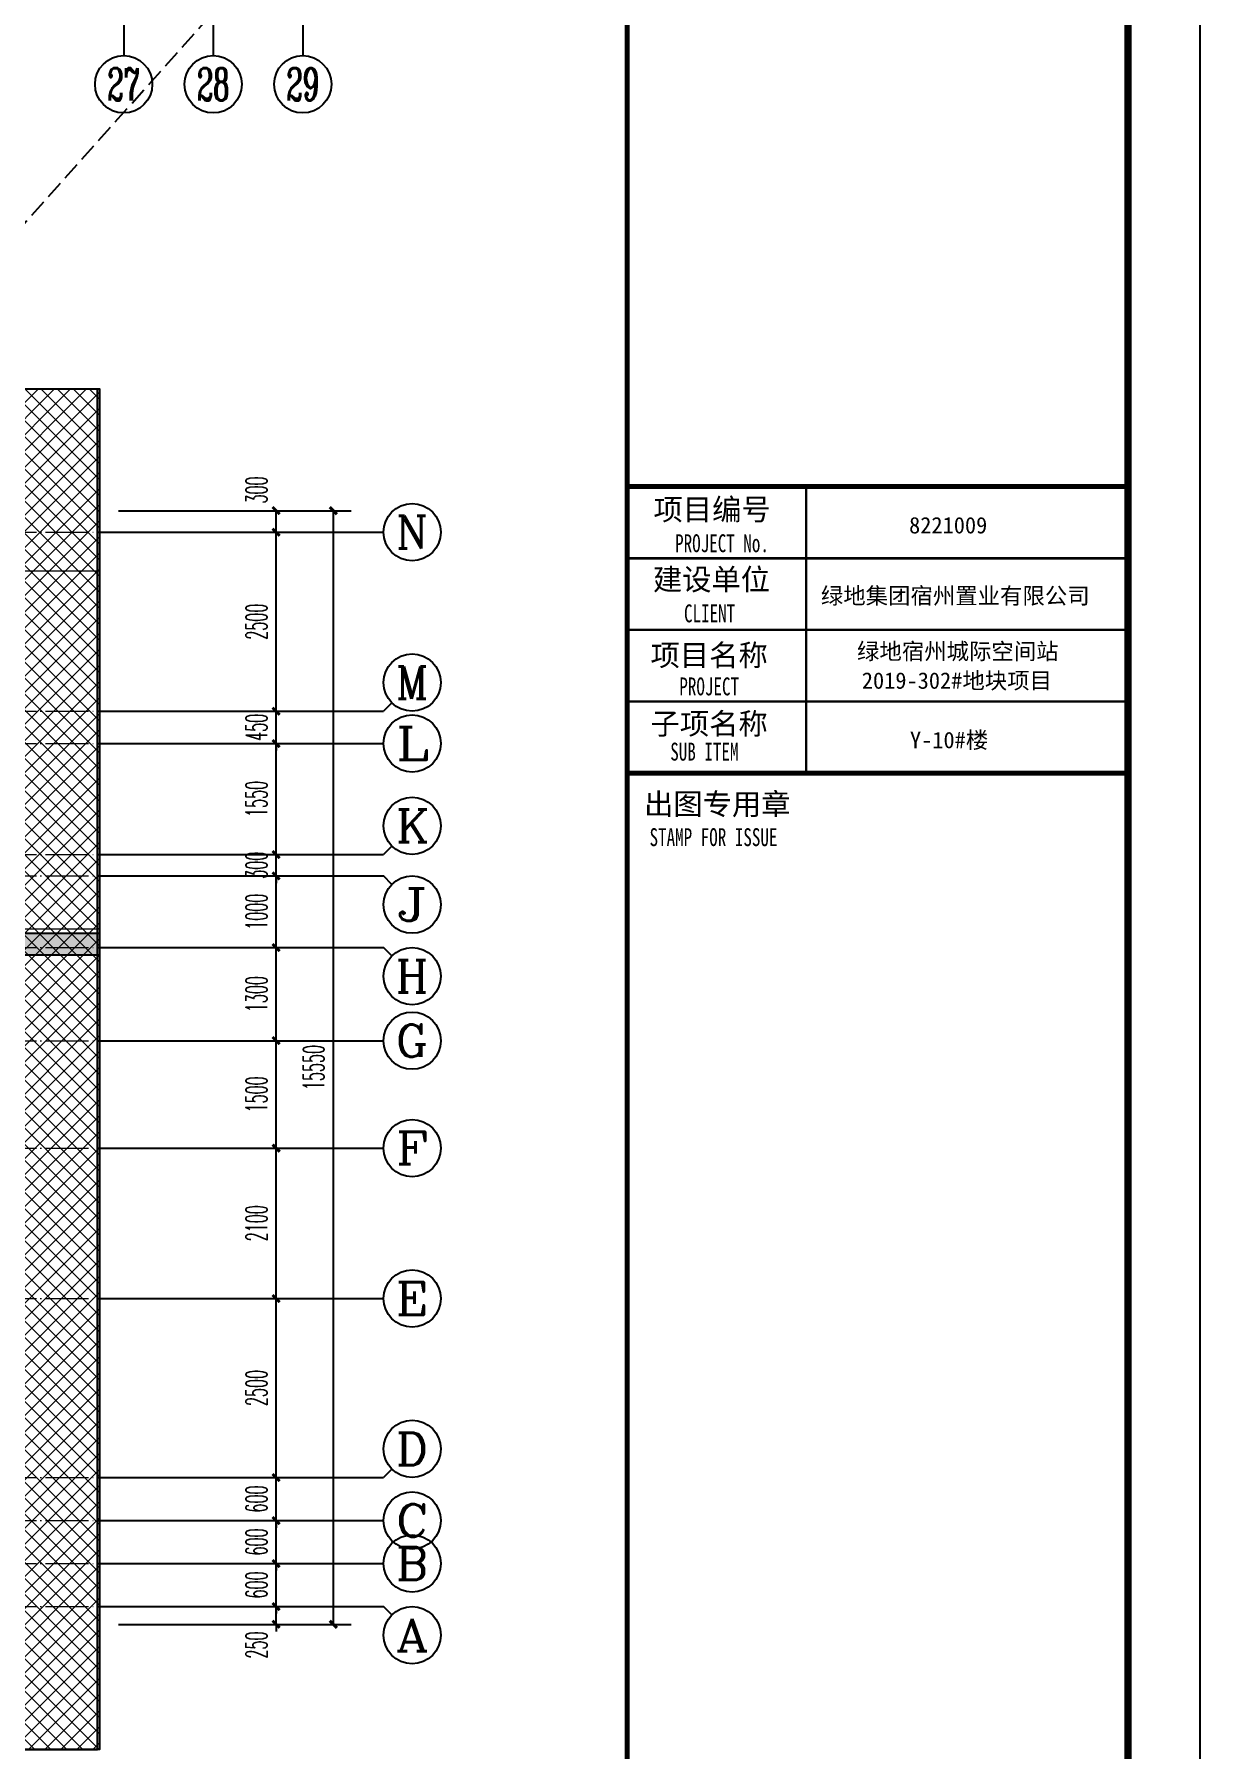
# Model space of a CAD drawing. Extents: x 27938 to 650306, y -92720 to 1524912.
# Drawn here: x 328041 to 344314, y 738130 to 762082 of the extents above; entities that cross this region are included whole.
import ezdxf
from ezdxf.enums import TextEntityAlignment as Align

# ---------------------------------------------------------------- set-up
doc = ezdxf.new("R2010")
doc.units = 0
doc.header["$LTSCALE"] = 1000
doc.header["$MEASUREMENT"] = 0
doc.linetypes.add('__DASH', pattern=[0.35, 0.25, -0.1])
doc.linetypes.add('DOTE', pattern=[2.42, 2, -0.2, 0.02, -0.2])
for name, color, linetype in [('AXIS', 3, 'Continuous'), ('AXIS_TEXT', 4, 'Continuous'), ('HS-A-墙-砼', 41, 'Continuous'), ('图框', 140, 'Continuous'), ('图签文字', 147, 'Continuous')]:
    doc.layers.add(name, color=color, linetype=linetype)
for name, color, linetype, lineweight in [('DOTE', 19, 'DOTE', 9), ('PUB_HATCH', 8, 'Continuous', 9), ('图签', 147, 'Continuous', 18), ('填充', 251, 'Continuous', 5)]:
    doc.layers.add(name, color=color, linetype=linetype, lineweight=lineweight)
doc.layers.add('yichutu', color=7, linetype='Continuous', true_color=0xffffff, plot=False)
doc.styles.add('_TCH_AXIS', font='COMPLEX', dxfattribs={"bigfont": 'GBCBIG'})
doc.styles.add('_TCH_DIM_T3', font='SIMPLEX.shx', dxfattribs={"width": 0.494118, "bigfont": 'GBCBIG.shx'})
doc.styles.add('COMPLEX', font='COMPLEX')
doc.styles.add('宋体', font='', dxfattribs={"height": 50})
doc.styles.add('建筑图签-1', font='simhei.ttf', dxfattribs={"width": 0.7})
doc.styles.get('宋体').set_extended_font_data('SimSun')
doc.dimstyles.new('_TCH_ARCH&&100', dxfattribs={"dimtxt": 297.5, "dimasz": 100, "dimexe": 250, "dimexo": 300, "dimgap": 126.25, "dimtad": 1, "dimdec": 0, "dimzin": 0, "dimdsep": 46, "dimtxsty": '_TCH_DIM_T3', "dimblk": 'ARCHTICK', "dimcen": 0.09, "dimclrt": 4, "dimazin": 2, "dimtfac": 1, "dimtdec": 0, "dimtix": 1, "dimtmove": 2, "dimatfit": 3, "dimfxl": 1, "dimtolj": 1, "dimtzin": 0, "dimarcsym": 0})

# ---------------------------------------------------------------- blocks, each defined once
blk = doc.blocks.new('GDRDADWDAD')
at = {"layer": 'DOTE', "linetype": 'DOTE', "ltscale": 0.3}
for p, q in [((270117, 688157), (328917, 688157)), ((270117, 685657), (328917, 685657)), ((270117, 685207), (328917, 685207)), ((270117, 683657), (328917, 683657)), ((270117, 683357), (328917, 683357)), ((270117, 682357), (328917, 682357)), ((270117, 681057), (328917, 681057)), ((270117, 679557), (328917, 679557)), ((270117, 677457), (328917, 677457)), ((270117, 674957), (328917, 674957)), ((270117, 674357), (328917, 674357)), ((270117, 673757), (328917, 673757)), ((270117, 673157), (328917, 673157))]:
    blk.add_line(p, q, dxfattribs=at)
blk = doc.blocks.new('TK')
at = {"layer": '图框'}
blk.add_lwpolyline([(465375, 548714), (549475, 548714), (549475, 489314), (465375, 489314)], close=True, dxfattribs=at)
blk.add_lwpolyline([(465375, 548714), (549475, 548714), (549475, 489314), (465375, 489314)], close=True, dxfattribs=at)
at = {"layer": '图框', "const_width": 100}
blk.add_lwpolyline([(548475, 490314), (548475, 547714), (467875, 547714), (467875, 490314)], close=True, dxfattribs=at)
at = {"layer": '图框'}
for points, const_width in [([(541480, 490314), (541480, 547714)], 70), ([(541480, 525414), (548480, 525414)], 70), ([(541480, 525414), (548480, 525414)], 70), ([(543980, 521414), (543980, 525414)], 35), ([(541480, 524414), (548480, 524414)], 35), ([(541480, 523414), (548480, 523414)], 35), ([(541480, 522414), (548480, 522414)], 35), ([(548480, 521414), (541480, 521414)], 70)]:
    blk.add_lwpolyline(points, dxfattribs=dict(at, const_width=const_width))
at = {"layer": '图框', "style": '建筑图签-1', "width": 0.7}
for s, p in [('PROJECT No.', (542150, 524499, -1799)), ('CLIENT', (542274, 523520)), ('PROJECT', (542209, 522500)), ('SUB ITEM', (542082, 521589)), ('STAMP FOR ISSUE', (541793, 520395))]:
    blk.add_text(s, height=250, dxfattribs=at).set_placement(p)
at = {"layer": '图签', "color": 2, "style": '宋体'}
for s, height, p in [('8221009', 229.3, (545417, 524761)), ('绿地集团宿州置业有限公司', 229.34, (544185, 523776)), ('绿地宿州城际空间站', 229.3, (544690, 523001)), ('2019-302#地块项目', 229.34, (544757, 522592))]:
    blk.add_text(s, height=height, dxfattribs=at).set_placement(p)
at = {"layer": '图签文字', "color": 7, "style": '建筑图签-1'}
for s, p in [('项目编号', (541848, 524946)), ('建设单位', (541840, 523969)), ('项目名称', (541807, 522911)), ('子项名称', (541807, 521954)), ('出图专用章', (541716, 520832))]:
    blk.add_text(s, height=300, dxfattribs=at).set_placement(p)
blk = doc.blocks.new('yct-841-594-84100-59400-100-1000.0')
at = {"layer": 'yichutu', "color": 7, "true_color": 0xffffff}
blk.add_lwpolyline([(0, 0), (0, 59400), (84100, 59400), (84100, 0)], close=True, dxfattribs=at)
blk = doc.blocks.new('_AXISO')
blk.add_circle((0, 0), 0.5)
at = {"layer": 'AXIS_TEXT', "style": 'COMPLEX', "width": 1.041667}
blk.add_attdef('A', text='', height=0.56, dxfattribs=at).set_placement((-0.25, -0.28), (0.25, -0.28), align=Align.FIT)
blk = doc.blocks.new('A$C51F2739F')
at = {"layer": 'AXIS'}
for p, q in [((-3050.2, -11781.5), (-3050.2, -13381.5)), ((-1800.1, -11781.5), (-1800.1, -13381.5)), ((-550, -11781.5), (-550, -13381.5))]:
    blk.add_line(p, q, dxfattribs=at)
ref = blk.add_blockref('_AXISO', (-3050.2, -13781.5), dxfattribs=dict(at, xscale=800, yscale=800, zscale=800))
ref.add_attrib('A', '27', dxfattribs={"layer": 'AXIS_TEXT', "height": 452.55, "style": '_TCH_AXIS', "width": 0.617647}).set_placement((-3276.5, -14007.7), (-2823.9, -14007.7), align=Align.FIT)
ref = blk.add_blockref('_AXISO', (-1800.1, -13781.5), dxfattribs=dict(at, xscale=800, yscale=800, zscale=800))
ref.add_attrib('A', '28', dxfattribs={"layer": 'AXIS_TEXT', "height": 452.55, "style": '_TCH_AXIS', "width": 0.617647}).set_placement((-2026.4, -14007.7), (-1573.8, -14007.7), align=Align.FIT)
ref = blk.add_blockref('_AXISO', (-550, -13781.5), dxfattribs=dict(at, xscale=800, yscale=800, zscale=800))
ref.add_attrib('A', '29', dxfattribs={"layer": 'AXIS_TEXT', "height": 452.55, "style": '_TCH_AXIS', "width": 0.617647}).set_placement((-776.3, -14007.7), (-323.7, -14007.7), align=Align.FIT)
blk = doc.blocks.new('A$C47B31F67')
at = {"layer": '填充'}
h = blk.add_hatch(dxfattribs=at)
h.set_pattern_fill('ANSI37', color=8, scale=100, style=0)
h.set_pattern_definition([(45, (0, 0), (-112.2532, 112.2532), []), (135, (0, 0), (-112.2532, -112.2532), [])])
h.paths.add_polyline_path([(127448, -31360), (127448, -32860), (129998, -32860), (129998, -35060), (129998, -35060), (129998, -36060), (133248, -36060), (133248, -40760), (127398, -40760), (127398, -41360), (124498, -41360), (124498, -39259), (124448, -39260), (124448, -36060), (124448, -36059), (124448, -31360)], flags=16)
h.paths.add_polyline_path([(97048, -31360), (97048, -32860), (94548, -32860), (94548, -35060), (97048, -35060), (97048, -37460), (91248, -37460), (91248, -40760), (97098, -40760), (97098, -41360), (99998, -41360), (99998, -39259), (100148, -39260), (100148, -36060), (100048, -36059), (100048, -31360)], flags=16)
h.paths.add_polyline_path([(82848, -28460), (141648, -28460), (141648, -47460), (82848, -47460)])
blk = doc.blocks.new('_ArchTick')
at = {"color": 0, "linetype": 'ByBlock', "const_width": 0.4}
blk.add_lwpolyline([(-0.5, -0.5), (0.5, 0.5)], dxfattribs=at)
blk = doc.blocks.new('*D624')
at = {"layer": 'AXIS', "color": 0, "lineweight": -2}
for p, q in [((329217, 740130), (331667, 740130)), ((331417, 740130), (331417, 740230)), ((331417, 739880), (331417, 740130)), ((329217, 739880), (331667, 739880)), ((331417, 739880), (331417, 739780))]:
    blk.add_line(p, q, dxfattribs=at)
at = {"layer": 'Defpoints', "color": 0}
for p in [(328917, 740130), (331417, 740130), (328917, 739880)]:
    blk.add_point(p, dxfattribs=at)
at = {"layer": 'AXIS', "color": 0, "lineweight": -2, "xscale": 100, "yscale": 100, "zscale": 100}
for p, rotation in [((331417, 740130), 270), ((331417, 739880), 90)]:
    blk.add_blockref('_ArchTick', p, dxfattribs=dict(at, rotation=rotation))
at = {"layer": 'AXIS', "color": 4, "insert": (331142, 739591), "char_height": 297.5, "attachment_point": 5, "rotation": 90, "style": '_TCH_DIM_T3'}
blk.add_mtext('\\A1;250', dxfattribs=at)
blk = doc.blocks.new('*D625')
at = {"layer": 'AXIS', "color": 0, "lineweight": -2}
for p, q in [((329217, 740730), (331667, 740730)), ((331417, 740730), (331417, 740830)), ((331417, 740130), (331417, 740730)), ((329217, 740130), (331667, 740130)), ((331417, 740130), (331417, 740030))]:
    blk.add_line(p, q, dxfattribs=at)
at = {"layer": 'Defpoints', "color": 0}
for p in [(328917, 740730), (331417, 740730), (328917, 740130)]:
    blk.add_point(p, dxfattribs=at)
at = {"layer": 'AXIS', "color": 0, "lineweight": -2, "xscale": 100, "yscale": 100, "zscale": 100}
for p, rotation in [((331417, 740730), 270), ((331417, 740130), 90)]:
    blk.add_blockref('_ArchTick', p, dxfattribs=dict(at, rotation=rotation))
at = {"layer": 'AXIS', "color": 4, "insert": (331142, 740430), "char_height": 297.5, "attachment_point": 5, "rotation": 90, "style": '_TCH_DIM_T3'}
blk.add_mtext('\\A1;600', dxfattribs=at)
blk = doc.blocks.new('*D626')
at = {"layer": 'AXIS', "color": 0, "lineweight": -2}
for p, q in [((329217, 741330), (331667, 741330)), ((331417, 741330), (331417, 741430)), ((331417, 740730), (331417, 741330)), ((329217, 740730), (331667, 740730)), ((331417, 740730), (331417, 740630))]:
    blk.add_line(p, q, dxfattribs=at)
at = {"layer": 'Defpoints', "color": 0}
for p in [(328917, 741330), (331417, 741330), (328917, 740730)]:
    blk.add_point(p, dxfattribs=at)
at = {"layer": 'AXIS', "color": 0, "lineweight": -2, "xscale": 100, "yscale": 100, "zscale": 100}
for p, rotation in [((331417, 741330), 270), ((331417, 740730), 90)]:
    blk.add_blockref('_ArchTick', p, dxfattribs=dict(at, rotation=rotation))
at = {"layer": 'AXIS', "color": 4, "insert": (331142, 741030), "char_height": 297.5, "attachment_point": 5, "rotation": 90, "style": '_TCH_DIM_T3'}
blk.add_mtext('\\A1;600', dxfattribs=at)
blk = doc.blocks.new('*D627')
at = {"layer": 'AXIS', "color": 0, "lineweight": -2}
for p, q in [((329217, 741930), (331667, 741930)), ((331417, 741930), (331417, 742030)), ((331417, 741330), (331417, 741930)), ((329217, 741330), (331667, 741330)), ((331417, 741330), (331417, 741230))]:
    blk.add_line(p, q, dxfattribs=at)
at = {"layer": 'Defpoints', "color": 0}
for p in [(328917, 741930), (331417, 741930), (328917, 741330)]:
    blk.add_point(p, dxfattribs=at)
at = {"layer": 'AXIS', "color": 0, "lineweight": -2, "xscale": 100, "yscale": 100, "zscale": 100}
for p, rotation in [((331417, 741930), 270), ((331417, 741330), 90)]:
    blk.add_blockref('_ArchTick', p, dxfattribs=dict(at, rotation=rotation))
at = {"layer": 'AXIS', "color": 4, "insert": (331142, 741630), "char_height": 297.5, "attachment_point": 5, "rotation": 90, "style": '_TCH_DIM_T3'}
blk.add_mtext('\\A1;600', dxfattribs=at)
blk = doc.blocks.new('*D628')
at = {"layer": 'AXIS', "color": 0, "lineweight": -2}
for p, q in [((329217, 744430), (331667, 744430)), ((331417, 741930), (331417, 744430)), ((329217, 741930), (331667, 741930))]:
    blk.add_line(p, q, dxfattribs=at)
at = {"layer": 'Defpoints', "color": 0}
for p in [(328917, 744430), (331417, 744430), (328917, 741930)]:
    blk.add_point(p, dxfattribs=at)
at = {"layer": 'AXIS', "color": 0, "lineweight": -2, "xscale": 100, "yscale": 100, "zscale": 100}
for p, rotation in [((331417, 744430), 90), ((331417, 741930), 270)]:
    blk.add_blockref('_ArchTick', p, dxfattribs=dict(at, rotation=rotation))
at = {"layer": 'AXIS', "color": 4, "insert": (331142, 743180), "char_height": 297.5, "attachment_point": 5, "rotation": 90, "style": '_TCH_DIM_T3'}
blk.add_mtext('\\A1;2500', dxfattribs=at)
blk = doc.blocks.new('*D629')
at = {"layer": 'AXIS', "color": 0, "lineweight": -2}
for p, q in [((329217, 746530), (331667, 746530)), ((331417, 744430), (331417, 746530)), ((329217, 744430), (331667, 744430))]:
    blk.add_line(p, q, dxfattribs=at)
at = {"layer": 'Defpoints', "color": 0}
for p in [(328917, 746530), (331417, 746530), (328917, 744430)]:
    blk.add_point(p, dxfattribs=at)
at = {"layer": 'AXIS', "color": 0, "lineweight": -2, "xscale": 100, "yscale": 100, "zscale": 100}
for p, rotation in [((331417, 746530), 90), ((331417, 744430), 270)]:
    blk.add_blockref('_ArchTick', p, dxfattribs=dict(at, rotation=rotation))
at = {"layer": 'AXIS', "color": 4, "insert": (331142, 745480), "char_height": 297.5, "attachment_point": 5, "rotation": 90, "style": '_TCH_DIM_T3'}
blk.add_mtext('\\A1;2100', dxfattribs=at)
blk = doc.blocks.new('*D630')
at = {"layer": 'AXIS', "color": 0, "lineweight": -2}
for p, q in [((329217, 748030), (331667, 748030)), ((331417, 746530), (331417, 748030)), ((329217, 746530), (331667, 746530))]:
    blk.add_line(p, q, dxfattribs=at)
at = {"layer": 'Defpoints', "color": 0}
for p in [(328917, 748030), (331417, 748030), (328917, 746530)]:
    blk.add_point(p, dxfattribs=at)
at = {"layer": 'AXIS', "color": 0, "lineweight": -2, "xscale": 100, "yscale": 100, "zscale": 100}
for p, rotation in [((331417, 748030), 90), ((331417, 746530), 270)]:
    blk.add_blockref('_ArchTick', p, dxfattribs=dict(at, rotation=rotation))
at = {"layer": 'AXIS', "color": 4, "insert": (331142, 747280), "char_height": 297.5, "attachment_point": 5, "rotation": 90, "style": '_TCH_DIM_T3'}
blk.add_mtext('\\A1;1500', dxfattribs=at)
blk = doc.blocks.new('*D631')
at = {"layer": 'AXIS', "color": 0, "lineweight": -2}
for p, q in [((329217, 749330), (331667, 749330)), ((331417, 748030), (331417, 749330)), ((329217, 748030), (331667, 748030))]:
    blk.add_line(p, q, dxfattribs=at)
at = {"layer": 'Defpoints', "color": 0}
for p in [(328917, 749330), (331417, 749330), (328917, 748030)]:
    blk.add_point(p, dxfattribs=at)
at = {"layer": 'AXIS', "color": 0, "lineweight": -2, "xscale": 100, "yscale": 100, "zscale": 100}
for p, rotation in [((331417, 749330), 90), ((331417, 748030), 270)]:
    blk.add_blockref('_ArchTick', p, dxfattribs=dict(at, rotation=rotation))
at = {"layer": 'AXIS', "color": 4, "insert": (331142, 748680), "char_height": 297.5, "attachment_point": 5, "rotation": 90, "style": '_TCH_DIM_T3'}
blk.add_mtext('\\A1;1300', dxfattribs=at)
blk = doc.blocks.new('*D632')
at = {"layer": 'AXIS', "color": 0, "lineweight": -2}
for p, q in [((329217, 750330), (331667, 750330)), ((331417, 749330), (331417, 750330)), ((329217, 749330), (331667, 749330))]:
    blk.add_line(p, q, dxfattribs=at)
at = {"layer": 'Defpoints', "color": 0}
for p in [(328917, 750330), (331417, 750330), (328917, 749330)]:
    blk.add_point(p, dxfattribs=at)
at = {"layer": 'AXIS', "color": 0, "lineweight": -2, "xscale": 100, "yscale": 100, "zscale": 100}
for p, rotation in [((331417, 750330), 90), ((331417, 749330), 270)]:
    blk.add_blockref('_ArchTick', p, dxfattribs=dict(at, rotation=rotation))
at = {"layer": 'AXIS', "color": 4, "insert": (331142, 749830), "char_height": 297.5, "attachment_point": 5, "rotation": 90, "style": '_TCH_DIM_T3'}
blk.add_mtext('\\A1;1000', dxfattribs=at)
blk = doc.blocks.new('*D633')
at = {"layer": 'AXIS', "color": 0, "lineweight": -2}
for p, q in [((331417, 750630), (331417, 750730)), ((329217, 750630), (331667, 750630)), ((331417, 750330), (331417, 750630)), ((329217, 750330), (331667, 750330)), ((331417, 750330), (331417, 750230))]:
    blk.add_line(p, q, dxfattribs=at)
at = {"layer": 'Defpoints', "color": 0}
for p in [(328917, 750630), (331417, 750630), (328917, 750330)]:
    blk.add_point(p, dxfattribs=at)
at = {"layer": 'AXIS', "color": 0, "lineweight": -2, "xscale": 100, "yscale": 100, "zscale": 100}
for p, rotation in [((331417, 750630), 270), ((331417, 750330), 90)]:
    blk.add_blockref('_ArchTick', p, dxfattribs=dict(at, rotation=rotation))
at = {"layer": 'AXIS', "color": 4, "insert": (331142, 750480), "char_height": 297.5, "attachment_point": 5, "rotation": 90, "style": '_TCH_DIM_T3'}
blk.add_mtext('\\A1;300', dxfattribs=at)
blk = doc.blocks.new('*D634')
at = {"layer": 'AXIS', "color": 0, "lineweight": -2}
for p, q in [((329217, 752180), (331667, 752180)), ((331417, 750630), (331417, 752180)), ((329217, 750630), (331667, 750630))]:
    blk.add_line(p, q, dxfattribs=at)
at = {"layer": 'Defpoints', "color": 0}
for p in [(328917, 752180), (331417, 752180), (328917, 750630)]:
    blk.add_point(p, dxfattribs=at)
at = {"layer": 'AXIS', "color": 0, "lineweight": -2, "xscale": 100, "yscale": 100, "zscale": 100}
for p, rotation in [((331417, 752180), 90), ((331417, 750630), 270)]:
    blk.add_blockref('_ArchTick', p, dxfattribs=dict(at, rotation=rotation))
at = {"layer": 'AXIS', "color": 4, "insert": (331142, 751405), "char_height": 297.5, "attachment_point": 5, "rotation": 90, "style": '_TCH_DIM_T3'}
blk.add_mtext('\\A1;1550', dxfattribs=at)
blk = doc.blocks.new('*D635')
at = {"layer": 'AXIS', "color": 0, "lineweight": -2}
for p, q in [((329217, 752630), (331667, 752630)), ((331417, 752630), (331417, 752730)), ((331417, 752180), (331417, 752630)), ((329217, 752180), (331667, 752180)), ((331417, 752180), (331417, 752080))]:
    blk.add_line(p, q, dxfattribs=at)
at = {"layer": 'Defpoints', "color": 0}
for p in [(328917, 752630), (331417, 752630), (328917, 752180)]:
    blk.add_point(p, dxfattribs=at)
at = {"layer": 'AXIS', "color": 0, "lineweight": -2, "xscale": 100, "yscale": 100, "zscale": 100}
for p, rotation in [((331417, 752630), 270), ((331417, 752180), 90)]:
    blk.add_blockref('_ArchTick', p, dxfattribs=dict(at, rotation=rotation))
at = {"layer": 'AXIS', "color": 4, "insert": (331142, 752405), "char_height": 297.5, "attachment_point": 5, "rotation": 90, "style": '_TCH_DIM_T3'}
blk.add_mtext('\\A1;450', dxfattribs=at)
blk = doc.blocks.new('*D636')
at = {"layer": 'AXIS', "color": 0, "lineweight": -2}
for p, q in [((329217, 755130), (331667, 755130)), ((331417, 752630), (331417, 755130)), ((329217, 752630), (331667, 752630))]:
    blk.add_line(p, q, dxfattribs=at)
at = {"layer": 'Defpoints', "color": 0}
for p in [(328917, 755130), (331417, 755130), (328917, 752630)]:
    blk.add_point(p, dxfattribs=at)
at = {"layer": 'AXIS', "color": 0, "lineweight": -2, "xscale": 100, "yscale": 100, "zscale": 100}
for p, rotation in [((331417, 755130), 90), ((331417, 752630), 270)]:
    blk.add_blockref('_ArchTick', p, dxfattribs=dict(at, rotation=rotation))
at = {"layer": 'AXIS', "color": 4, "insert": (331142, 753880), "char_height": 297.5, "attachment_point": 5, "rotation": 90, "style": '_TCH_DIM_T3'}
blk.add_mtext('\\A1;2500', dxfattribs=at)
blk = doc.blocks.new('*D637')
at = {"layer": 'AXIS', "color": 0, "lineweight": -2}
for p, q in [((329217, 755430), (331667, 755430)), ((331417, 755130), (331417, 755430)), ((329217, 755130), (331667, 755130))]:
    blk.add_line(p, q, dxfattribs=at)
at = {"layer": 'Defpoints', "color": 0}
for p in [(328917, 755430), (331417, 755430), (328917, 755130)]:
    blk.add_point(p, dxfattribs=at)
at = {"layer": 'AXIS', "color": 0, "lineweight": -2, "xscale": 100, "yscale": 100, "zscale": 100}
for p, rotation in [((331417, 755430), 90), ((331417, 755130), 270)]:
    blk.add_blockref('_ArchTick', p, dxfattribs=dict(at, rotation=rotation))
at = {"layer": 'AXIS', "color": 4, "insert": (331142, 755719), "char_height": 297.5, "attachment_point": 5, "rotation": 90, "style": '_TCH_DIM_T3'}
blk.add_mtext('\\A1;300', dxfattribs=at)
blk = doc.blocks.new('*D638')
at = {"layer": 'AXIS', "color": 0, "lineweight": -2}
for p, q in [((329217, 755430), (332467, 755430)), ((332217, 739880), (332217, 755430)), ((329217, 739880), (332467, 739880))]:
    blk.add_line(p, q, dxfattribs=at)
at = {"layer": 'Defpoints', "color": 0}
for p in [(328917, 755430), (332217, 755430), (328917, 739880)]:
    blk.add_point(p, dxfattribs=at)
at = {"layer": 'AXIS', "color": 0, "lineweight": -2, "xscale": 100, "yscale": 100, "zscale": 100}
for p, rotation in [((332217, 755430), 90), ((332217, 739880), 270)]:
    blk.add_blockref('_ArchTick', p, dxfattribs=dict(at, rotation=rotation))
at = {"layer": 'AXIS', "color": 4, "insert": (331942, 747655), "char_height": 297.5, "attachment_point": 5, "rotation": 90, "style": '_TCH_DIM_T3'}
blk.add_mtext('\\A1;15550', dxfattribs=at)

msp = doc.modelspace()

# ---------------------------------------------------------------- hatches: boundary and pattern name
at = {"layer": 'PUB_HATCH'}
msp.add_hatch(color=256, dxfattribs=at).paths.add_polyline_path([(328949.8, 749530.3), (320400.3, 749530.3), (320400.3, 749330.3), (320550.3, 749230.3), (328949.8, 749230.3)])

# ---------------------------------------------------------------- linework, layer by layer
at = {"color": 251, "linetype": '__DASH', "true_color": 0x636466}
msp.add_line((314466.6, 744429.9), (331789.2, 763783.9), dxfattribs=at)
at = {"color": 3}
msp.add_lwpolyline([(270116.6, 757129.9), (328916.6, 757129.9), (328916.6, 738129.9), (270116.6, 738129.9)], close=True, dxfattribs=at)
at = {"color": 8}
msp.add_lwpolyline([(270149.8, 757130.3), (328949.8, 757130.3), (328949.8, 738130.3), (270149.8, 738130.3)], close=True, dxfattribs=at)
at = {"layer": 'AXIS'}
for p, q in [((328916.6, 755129.9), (332916.6, 755129.9)), ((328916.6, 752629.9), (332916.6, 752629.9)), ((333033.7, 752747.1), (332916.6, 752629.9)), ((328916.6, 752179.9), (332916.6, 752179.9)), ((333033.7, 750747.1), (332916.6, 750629.9)), ((328916.6, 750629.9), (332916.6, 750629.9)), ((328916.6, 750329.9), (332916.6, 750329.9)), ((333033.7, 750212.7), (332916.6, 750329.9)), ((328916.6, 749329.9), (332916.6, 749329.9)), ((333033.7, 749212.7), (332916.6, 749329.9)), ((328916.6, 748029.9), (332916.6, 748029.9)), ((328916.6, 746529.9), (332916.6, 746529.9)), ((328916.6, 744429.9), (332916.6, 744429.9)), ((333033.7, 742047.1), (332916.6, 741929.9)), ((328916.6, 741929.9), (332916.6, 741929.9)), ((328916.6, 741329.9), (332916.6, 741329.9)), ((328916.6, 740729.9), (332916.6, 740729.9)), ((328916.6, 740129.9), (332916.6, 740129.9)), ((333033.7, 740012.7), (332916.6, 740129.9))]:
    msp.add_line(p, q, dxfattribs=at)
at = {"layer": 'DOTE', "color": 5}
for p, q in [((328949.8, 754586.9), (270149.8, 754586.9)), ((328949.8, 749586.9), (270149.8, 749586.9))]:
    msp.add_line(p, q, dxfattribs=at)
at = {"layer": 'HS-A-墙-砼', "color": 8}
for p, q in [((320400.3, 749530.3), (328949.8, 749530.3)), ((320550.3, 749230.3), (328949.8, 749230.3))]:
    msp.add_line(p, q, dxfattribs=at)

# ---------------------------------------------------------------- block references
for name, p in [('TK', (-205160.9, 230351.7)), ('GDRDADWDAD', (0, 66972.7))]:
    msp.add_blockref(name, p)
at = {"color": 8}
for name, p in [('A$C51F2739F', (332339.2, 775165.4)), ('A$C47B31F67', (187302.1, 785589.9))]:
    msp.add_blockref(name, p, dxfattribs=at)
at = {"layer": 'AXIS'}
ref = msp.add_blockref('_AXISO', (333316.6, 755129.9), dxfattribs=dict(at, xscale=800, yscale=800, zscale=800))
ref.add_attrib('A', 'N', dxfattribs={"layer": 'AXIS_TEXT', "height": 452.5, "style": '_TCH_AXIS', "width": 1.105263}).set_placement((333090.3, 754903.6), (333542.9, 754903.6), align=Align.FIT)
ref = msp.add_blockref('_AXISO', (333316.6, 753029.9), dxfattribs=dict(at, xscale=800, yscale=800, zscale=800))
ref.add_attrib('A', 'M', dxfattribs={"layer": 'AXIS_TEXT', "height": 452.5, "style": '_TCH_AXIS'}).set_placement((333090.3, 752803.6), (333542.9, 752803.6), align=Align.FIT)
ref = msp.add_blockref('_AXISO', (333316.6, 752179.9), dxfattribs=dict(at, xscale=800, yscale=800, zscale=800))
ref.add_attrib('A', 'L', dxfattribs={"layer": 'AXIS_TEXT', "height": 452.5, "style": '_TCH_AXIS', "width": 1.4}).set_placement((333090.3, 751953.6), (333542.9, 751953.6), align=Align.FIT)
ref = msp.add_blockref('_AXISO', (333316.6, 751029.9), dxfattribs=dict(at, xscale=800, yscale=800, zscale=800))
ref.add_attrib('A', 'K', dxfattribs={"layer": 'AXIS_TEXT', "height": 452.5, "style": '_TCH_AXIS', "width": 1.105263}).set_placement((333090.3, 750803.6), (333542.9, 750803.6), align=Align.FIT)
ref = msp.add_blockref('_AXISO', (333316.6, 749929.9), dxfattribs=dict(at, xscale=800, yscale=800, zscale=800))
ref.add_attrib('A', 'J', dxfattribs={"layer": 'AXIS_TEXT', "height": 452.5, "style": '_TCH_AXIS', "width": 1.909091}).set_placement((333090.3, 749703.6), (333542.9, 749703.6), align=Align.FIT)
ref = msp.add_blockref('_AXISO', (333316.6, 748929.9), dxfattribs=dict(at, xscale=800, yscale=800, zscale=800))
ref.add_attrib('A', 'H', dxfattribs={"layer": 'AXIS_TEXT', "height": 452.5, "style": '_TCH_AXIS', "width": 1.05}).set_placement((333090.3, 748703.6), (333542.9, 748703.6), align=Align.FIT)
ref = msp.add_blockref('_AXISO', (333316.6, 748029.9), dxfattribs=dict(at, xscale=800, yscale=800, zscale=800))
ref.add_attrib('A', 'G', dxfattribs={"layer": 'AXIS_TEXT', "height": 452.5, "style": '_TCH_AXIS', "width": 1.166667}).set_placement((333090.3, 747803.6), (333542.9, 747803.6), align=Align.FIT)
ref = msp.add_blockref('_AXISO', (333316.6, 746529.9), dxfattribs=dict(at, xscale=800, yscale=800, zscale=800))
ref.add_attrib('A', 'F', dxfattribs={"layer": 'AXIS_TEXT', "height": 452.5, "style": '_TCH_AXIS', "width": 1.3125}).set_placement((333090.3, 746303.6), (333542.9, 746303.6), align=Align.FIT)
ref = msp.add_blockref('_AXISO', (333316.6, 744429.9), dxfattribs=dict(at, xscale=800, yscale=800, zscale=800))
ref.add_attrib('A', 'E', dxfattribs={"layer": 'AXIS_TEXT', "height": 452.5, "style": '_TCH_AXIS', "width": 1.3125}).set_placement((333090.3, 744203.6), (333542.9, 744203.6), align=Align.FIT)
ref = msp.add_blockref('_AXISO', (333316.6, 742329.9), dxfattribs=dict(at, xscale=800, yscale=800, zscale=800))
ref.add_attrib('A', 'D', dxfattribs={"layer": 'AXIS_TEXT', "height": 452.5, "style": '_TCH_AXIS', "width": 1.235294}).set_placement((333090.3, 742103.6), (333542.9, 742103.6), align=Align.FIT)
ref = msp.add_blockref('_AXISO', (333316.6, 741329.9), dxfattribs=dict(at, xscale=800, yscale=800, zscale=800))
ref.add_attrib('A', 'C', dxfattribs={"layer": 'AXIS_TEXT', "height": 452.5, "style": '_TCH_AXIS', "width": 1.4}).set_placement((333090.3, 741103.6), (333542.9, 741103.6), align=Align.FIT)
ref = msp.add_blockref('_AXISO', (333316.6, 740729.9), dxfattribs=dict(at, xscale=800, yscale=800, zscale=800))
ref.add_attrib('A', 'B', dxfattribs={"layer": 'AXIS_TEXT', "height": 452.5, "style": '_TCH_AXIS', "width": 1.235294}).set_placement((333090.3, 740503.6), (333542.9, 740503.6), align=Align.FIT)
ref = msp.add_blockref('_AXISO', (333316.6, 739729.9), dxfattribs=dict(at, xscale=800, yscale=800, zscale=800))
ref.add_attrib('A', 'A', dxfattribs={"layer": 'AXIS_TEXT', "height": 452.5, "style": '_TCH_AXIS', "width": 1.166667}).set_placement((333090.3, 739503.6), (333542.9, 739503.6), align=Align.FIT)
at = {"layer": 'yichutu'}
msp.add_blockref('yct-841-594-84100-59400-100-1000.0', (260214.1, 719665.3), dxfattribs=at)

# ---------------------------------------------------------------- texts
at = {"layer": '图签', "color": 2, "style": '宋体'}
msp.add_text('Y-10#楼', height=229.34, dxfattribs=at).set_placement((340268.2, 752113.2))

# ---------------------------------------------------------------- dimensions: what is measured, and where the dimension line sits
at = {"layer": 'AXIS'}
for base, p1, p2, picture, middle in [((331416.6, 755430), (328916.6, 755129.9), (328916.6, 755430), '*D637', (331141.6, 755719)), ((331416.6, 740129.9), (328916.6, 739879.9), (328916.6, 740129.9), '*D624', (331141.6, 739590.9))]:
    dim = msp.add_linear_dim(base=base, p1=p1, p2=p2, angle=90, dimstyle='_TCH_ARCH&&100', dxfattribs=at)
    dim.commit()
    dim.dimension.update_dxf_attribs({"geometry": picture, "text_midpoint": middle, "dimtype": 129})
for p1, p2, distance, picture, middle in [((328916.6, 739879.9), (328916.6, 755430), -3300, '*D638', (331941.6, 747655)), ((328916.6, 752629.9), (328916.6, 755129.9), -2500, '*D636', (331141.6, 753879.9)), ((328916.6, 752179.9), (328916.6, 752629.9), -2500, '*D635', (331141.6, 752404.9)), ((328916.6, 750629.9), (328916.6, 752179.9), -2500, '*D634', (331141.6, 751404.9)), ((328916.6, 750329.9), (328916.6, 750629.9), -2500, '*D633', (331141.6, 750479.9)), ((328916.6, 749329.9), (328916.6, 750329.9), -2500, '*D632', (331141.6, 749829.9)), ((328916.6, 748029.9), (328916.6, 749329.9), -2500, '*D631', (331141.6, 748679.9)), ((328916.6, 746529.9), (328916.6, 748029.9), -2500, '*D630', (331141.6, 747279.9)), ((328916.6, 744429.9), (328916.6, 746529.9), -2500, '*D629', (331141.6, 745479.9)), ((328916.6, 741929.9), (328916.6, 744429.9), -2500, '*D628', (331141.6, 743179.9)), ((328916.6, 741329.9), (328916.6, 741929.9), -2500, '*D627', (331141.6, 741629.9)), ((328916.6, 740729.9), (328916.6, 741329.9), -2500, '*D626', (331141.6, 741029.9)), ((328916.6, 740129.9), (328916.6, 740729.9), -2500, '*D625', (331141.6, 740429.9))]:
    dim = msp.add_aligned_dim(p1=p1, p2=p2, distance=distance, dimstyle='_TCH_ARCH&&100', dxfattribs=at)
    dim.commit()
    dim.dimension.update_dxf_attribs({"geometry": picture, "text_midpoint": middle})

doc.saveas('drawing.dxf')
